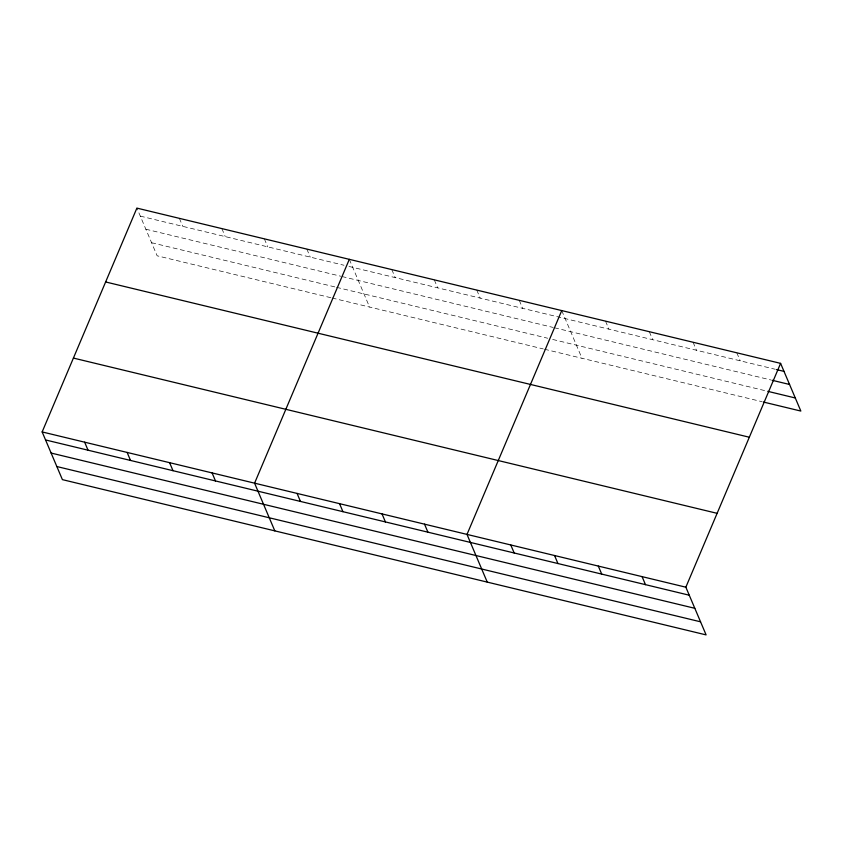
<?xml version="1.0" encoding="UTF-8"?>
<svg xmlns="http://www.w3.org/2000/svg" width="843" height="843" viewBox="0 0 843 843"><rect width="100%" height="100%" fill="white"/><g stroke="black" fill="none" stroke-linecap="round" stroke-linejoin="round"><path stroke-width="0.63" stroke-dasharray="4.21 3.16" d="M140.296 216.114L343.976 265.25M348.97 266.451L775.254 369.266M145.86 229.212L340.783 276.23M342.037 276.536L553.208 327.463M554.462 327.769L770.808 379.951M151.582 242.71L335.272 287.01M336.515 287.315L547.687 338.243M552.692 339.455L766.529 391.026M330.825 297.695L157.146 255.808L136.893 208.105M332.079 298L543.25 348.928M544.504 349.234L762.083 401.711M736.824 352.806L740.228 360.825M693.062 342.247L696.466 350.266M649.289 331.689L652.693 339.708M605.516 321.13L608.92 329.149M561.744 310.572L581.986 358.275M519.256 300.329L522.66 308.348M476.769 290.076L480.173 298.095M434.282 279.834L437.686 287.853M391.805 269.581L395.209 277.6M349.318 259.338L369.561 307.042M306.831 249.085L310.235 257.104M264.344 238.843L267.747 246.862M221.867 228.601L225.271 236.609M179.38 218.348L182.783 226.367"/><path stroke-width="1.26" d="M780.597 363.365L685.854 587.192L706.107 634.895L62.403 479.635L42.15 431.932L136.893 208.105L780.597 363.365L800.85 411.068L763.326 402.016M349.318 259.338L254.575 483.176L274.818 530.879M561.744 310.572L467.001 534.409L487.243 582.113M776.498 369.571L784.001 371.384M772.051 380.256L789.564 384.471M767.773 391.331L795.286 397.97M105.628 281.962L749.332 437.232M73.415 358.075L717.119 513.334M42.15 431.932L685.854 587.192M45.554 439.951L689.258 595.211M51.117 453.049L694.822 608.309M56.839 466.537L700.544 621.807M642.081 576.644L645.485 584.652M598.309 566.085L601.712 574.094M554.546 555.526L557.95 563.545M510.774 544.968L514.177 552.987M424.514 524.156L427.917 532.175M382.027 513.914L385.43 521.933M339.539 503.671L342.943 511.68M297.063 493.418L300.466 501.437M212.088 472.923L215.492 480.942M169.601 462.681L173.005 470.7M127.124 452.428L130.528 460.447M84.637 442.185L88.041 450.204"/></g></svg>
